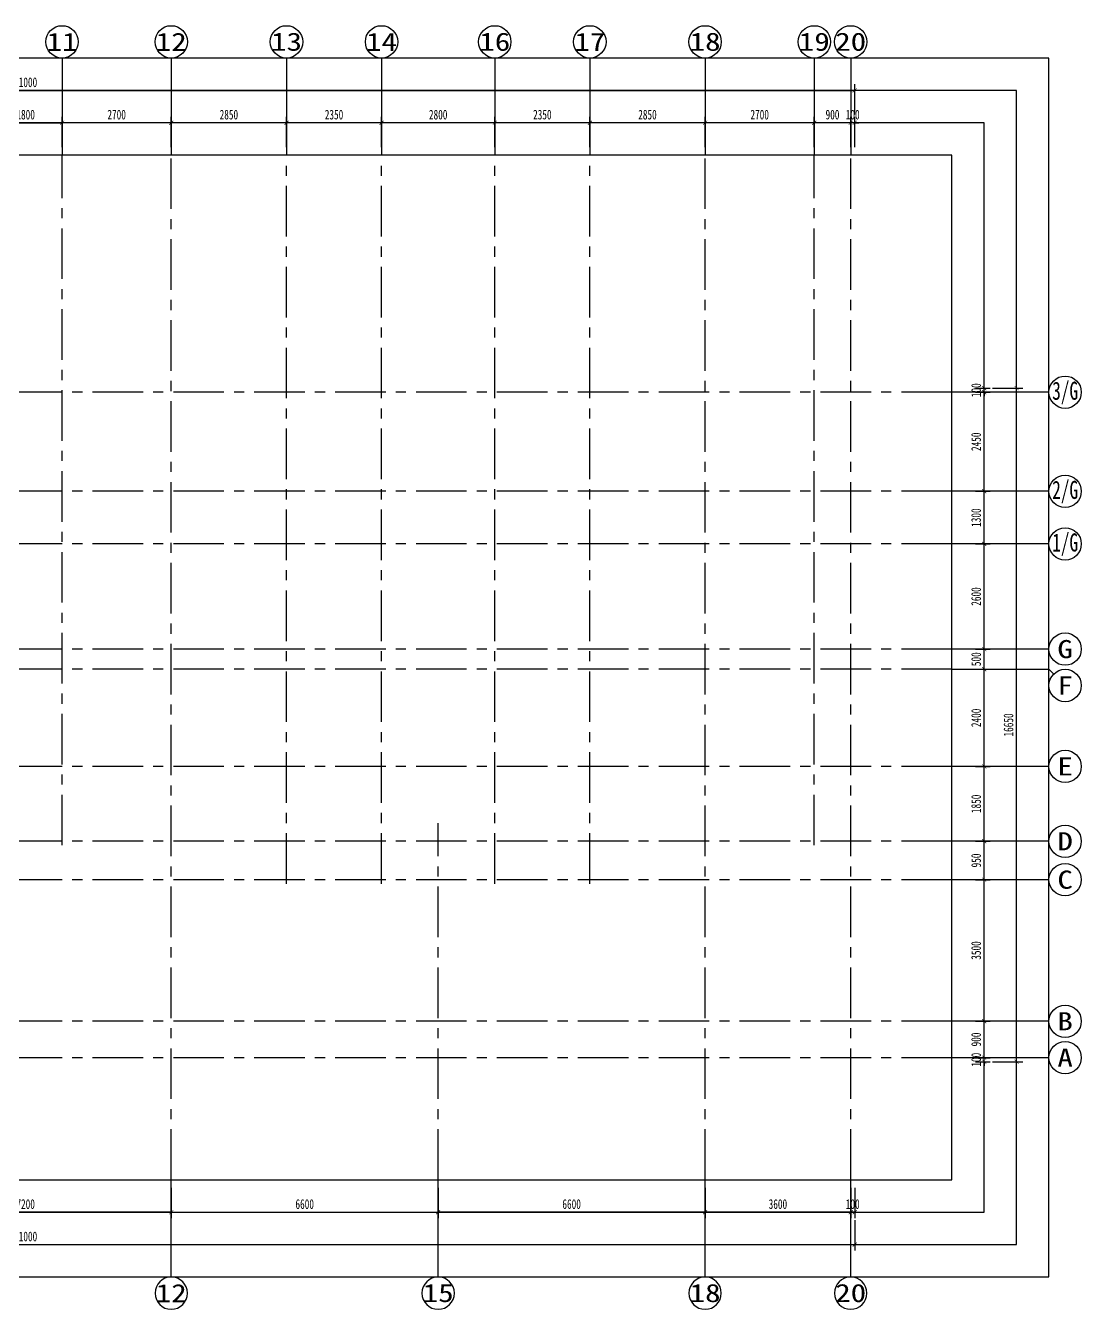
# Model space of a CAD drawing. Extents: x -678900 to 2378000, y 0 to 1700000.
# Drawn here: x 402645 to 428747, y 679505 to 711236 of the extents above; entities that cross this region are included whole.
import ezdxf
from ezdxf.enums import TextEntityAlignment as Align

# ---------------------------------------------------------------- set-up
doc = ezdxf.new("R2010")
doc.units = 0
doc.header["$LTSCALE"] = 1000
doc.header["$MEASUREMENT"] = 0
doc.header["$PDMODE"] = 1
doc.linetypes.add('CENTER', pattern=[2, 1.25, -0.25, 0.25, -0.25])
doc.layers.get('0').update_dxf_attribs({"linetype": 'CONTINUOUS'})
doc.layers.get('DEFPOINTS').update_dxf_attribs({"color": 8, "linetype": 'CONTINUOUS'})
for name, color, linetype in [('AD-AXIS-AXIS', 1, 'CENTER'), ('AD-AXIS-CRCL', 3, 'CONTINUOUS'), ('AD-AXIS-DIMS', 3, 'CONTINUOUS'), ('AD-AXIS-NUMB', 255, 'CONTINUOUS'), ('AD-DIMS-MAIN', 60, 'CONTINUOUS'), ('C-XREF-INT', 7, 'CONTINUOUS')]:
    doc.layers.add(name, color=color, linetype=linetype)
doc.styles.add('TH-STYLE1', font='', dxfattribs={"width": 0.7})
doc.styles.add('仿宋字体100', font='', dxfattribs={"width": 0.7, "height": 240})
doc.styles.get('TH-STYLE1').set_extended_font_data('SimSun')
doc.styles.get('仿宋字体100').set_extended_font_data('SimSun')
doc.dimstyles.new('TH-DIM100-CAD-REVIT', dxfattribs={"dimscale": 100, "dimtxt": 240, "dimasz": 1, "dimexe": 1.5, "dimexo": 1, "dimgap": 0.8, "dimtad": 1, "dimdec": 0, "dimdsep": 46, "dimtxsty": '仿宋字体100', "dimblk1": 'ARCHTICK', "dimblk2": 'ARCHTICK', "dimsah": 1, "dimcen": -1, "dimclrd": 256, "dimclre": 256, "dimclrt": 256, "dimazin": 0, "dimtfac": 1, "dimtdec": 0, "dimtix": 1, "dimtmove": 2, "dimatfit": 0, "dimldrblk": 'ARCHTICK', "dimfxl": 0, "dimtolj": 1, "dimtzin": 0, "dimlwd": -1, "dimlwe": -1, "dimarcsym": 0})

# ---------------------------------------------------------------- blocks, each defined once
blk = doc.blocks.new('_ArchTick')
at = {"color": 0, "linetype": 'ByBlock', "const_width": 0.15}
blk.add_lwpolyline([(-0.5, -0.5), (0.5, 0.5)], dxfattribs=at)
blk = doc.blocks.new('*D111')
at = {"layer": 'AD-AXIS-DIMS'}
for p, q in [((16700, -2620, 0), (16700, -3370, 0)), ((23900, -2620, 0), (23900, -3370, 0)), ((23900, -3220, 0), (16700, -3220, 0))]:
    blk.add_line(p, q, dxfattribs=at)
at = {"layer": 'DEFPOINTS', "color": 0}
for p in [(16700, -1746, 0), (23900, -1746, 0), (16700, -3220, 0)]:
    blk.add_point(p, dxfattribs=at)
at = {"layer": 'AD-AXIS-DIMS', "xscale": 100, "yscale": 100, "zscale": 100, "rotation": 180}
blk.add_blockref('_ArchTick', (16700, -3220, 0), dxfattribs=at)
at = {"layer": 'AD-AXIS-DIMS', "xscale": 100, "yscale": 100, "zscale": 100}
blk.add_blockref('_ArchTick', (23900, -3220, 0), dxfattribs=at)
at = {"layer": 'AD-AXIS-DIMS', "insert": (20300, -3020, 0), "char_height": 240, "attachment_point": 5, "style": '仿宋字体100'}
blk.add_mtext('\\A1;7200', dxfattribs=at)
blk = doc.blocks.new('*D113')
at = {"layer": 'AD-AXIS-DIMS'}
for p, q in [((37100, -2620, 0), (37100, -3370, 0)), ((40700, -2620, 0), (40700, -3370, 0)), ((40700, -3220, 0), (37100, -3220, 0))]:
    blk.add_line(p, q, dxfattribs=at)
at = {"layer": 'DEFPOINTS', "color": 0}
for p in [(37100, -1746, 0), (40700, -1746, 0), (37100, -3220, 0)]:
    blk.add_point(p, dxfattribs=at)
at = {"layer": 'AD-AXIS-DIMS', "xscale": 100, "yscale": 100, "zscale": 100, "rotation": 180}
blk.add_blockref('_ArchTick', (37100, -3220, 0), dxfattribs=at)
at = {"layer": 'AD-AXIS-DIMS', "xscale": 100, "yscale": 100, "zscale": 100}
blk.add_blockref('_ArchTick', (40700, -3220, 0), dxfattribs=at)
at = {"layer": 'AD-AXIS-DIMS', "insert": (38900, -3020, 0), "char_height": 240, "attachment_point": 5, "style": '仿宋字体100'}
blk.add_mtext('\\A1;3600', dxfattribs=at)
blk = doc.blocks.new('*D114')
at = {"layer": 'AD-AXIS-DIMS'}
for p, q in [((30500, -2620, 0), (30500, -3370, 0)), ((37100, -2620, 0), (37100, -3370, 0)), ((37100, -3220, 0), (30500, -3220, 0))]:
    blk.add_line(p, q, dxfattribs=at)
at = {"layer": 'DEFPOINTS', "color": 0}
for p in [(30500, -1746, 0), (37100, -1746, 0), (30500, -3220, 0)]:
    blk.add_point(p, dxfattribs=at)
at = {"layer": 'AD-AXIS-DIMS', "xscale": 100, "yscale": 100, "zscale": 100, "rotation": 180}
blk.add_blockref('_ArchTick', (30500, -3220, 0), dxfattribs=at)
at = {"layer": 'AD-AXIS-DIMS', "xscale": 100, "yscale": 100, "zscale": 100}
blk.add_blockref('_ArchTick', (37100, -3220, 0), dxfattribs=at)
at = {"layer": 'AD-AXIS-DIMS', "insert": (33800, -3020, 0), "char_height": 240, "attachment_point": 5, "style": '仿宋字体100'}
blk.add_mtext('\\A1;6600', dxfattribs=at)
blk = doc.blocks.new('*D115')
at = {"layer": 'AD-AXIS-DIMS'}
for p, q in [((23900, -2620, 0), (23900, -3370, 0)), ((30500, -2620, 0), (30500, -3370, 0)), ((23900, -3220, 0), (30500, -3220, 0))]:
    blk.add_line(p, q, dxfattribs=at)
at = {"layer": 'DEFPOINTS', "color": 0}
for p in [(23900, -1746, 0), (30500, -1746, 0), (30500, -3220, 0)]:
    blk.add_point(p, dxfattribs=at)
at = {"layer": 'AD-AXIS-DIMS', "xscale": 100, "yscale": 100, "zscale": 100, "rotation": 180}
blk.add_blockref('_ArchTick', (23900, -3220, 0), dxfattribs=at)
at = {"layer": 'AD-AXIS-DIMS', "xscale": 100, "yscale": 100, "zscale": 100}
blk.add_blockref('_ArchTick', (30500, -3220, 0), dxfattribs=at)
at = {"layer": 'AD-AXIS-DIMS', "insert": (27200, -3020, 0), "char_height": 240, "attachment_point": 5, "style": '仿宋字体100'}
blk.add_mtext('\\A1;6600', dxfattribs=at)
blk = doc.blocks.new('*D124')
at = {"layer": 'AD-AXIS-DIMS'}
for p, q in [((19400, 23111, 0), (19400, 23861, 0)), ((21200, 23111, 0), (21200, 23861, 0)), ((19400, 23711, 0), (21200, 23711, 0))]:
    blk.add_line(p, q, dxfattribs=at)
at = {"layer": 'DEFPOINTS', "color": 0}
for p in [(21200, 23711, 0), (19400, 22924, 0), (21200, 22924, 0)]:
    blk.add_point(p, dxfattribs=at)
at = {"layer": 'AD-AXIS-DIMS', "xscale": 100, "yscale": 100, "zscale": 100, "rotation": 180}
blk.add_blockref('_ArchTick', (19400, 23711, 0), dxfattribs=at)
at = {"layer": 'AD-AXIS-DIMS', "xscale": 100, "yscale": 100, "zscale": 100}
blk.add_blockref('_ArchTick', (21200, 23711, 0), dxfattribs=at)
at = {"layer": 'AD-AXIS-DIMS', "insert": (20300, 23911, 0), "char_height": 240, "attachment_point": 5, "style": '仿宋字体100'}
blk.add_mtext('\\A1;1800', dxfattribs=at)
blk = doc.blocks.new('*D125')
at = {"layer": 'AD-AXIS-DIMS'}
for p, q in [((39800, 23111, 0), (39800, 23861, 0)), ((40700, 23111, 0), (40700, 23861, 0)), ((40700, 23711, 0), (39800, 23711, 0))]:
    blk.add_line(p, q, dxfattribs=at)
at = {"layer": 'DEFPOINTS', "color": 0}
for p in [(39800, 23711, 0), (39800, 22924, 0), (40700, 22924, 0)]:
    blk.add_point(p, dxfattribs=at)
at = {"layer": 'AD-AXIS-DIMS', "xscale": 100, "yscale": 100, "zscale": 100, "rotation": 180}
blk.add_blockref('_ArchTick', (39800, 23711, 0), dxfattribs=at)
at = {"layer": 'AD-AXIS-DIMS', "xscale": 100, "yscale": 100, "zscale": 100}
blk.add_blockref('_ArchTick', (40700, 23711, 0), dxfattribs=at)
at = {"layer": 'AD-AXIS-DIMS', "insert": (40250, 23911, 0), "char_height": 240, "attachment_point": 5, "style": '仿宋字体100'}
blk.add_mtext('\\A1;900', dxfattribs=at)
blk = doc.blocks.new('*D126')
at = {"layer": 'AD-AXIS-DIMS'}
for p, q in [((37100, 23111, 0), (37100, 23861, 0)), ((39800, 23111, 0), (39800, 23861, 0)), ((39800, 23711, 0), (37100, 23711, 0))]:
    blk.add_line(p, q, dxfattribs=at)
at = {"layer": 'DEFPOINTS', "color": 0}
for p in [(37100, 23711, 0), (37100, 22924, 0), (39800, 22924, 0)]:
    blk.add_point(p, dxfattribs=at)
at = {"layer": 'AD-AXIS-DIMS', "xscale": 100, "yscale": 100, "zscale": 100, "rotation": 180}
blk.add_blockref('_ArchTick', (37100, 23711, 0), dxfattribs=at)
at = {"layer": 'AD-AXIS-DIMS', "xscale": 100, "yscale": 100, "zscale": 100}
blk.add_blockref('_ArchTick', (39800, 23711, 0), dxfattribs=at)
at = {"layer": 'AD-AXIS-DIMS', "insert": (38450, 23911, 0), "char_height": 240, "attachment_point": 5, "style": '仿宋字体100'}
blk.add_mtext('\\A1;2700', dxfattribs=at)
blk = doc.blocks.new('*D127')
at = {"layer": 'AD-AXIS-DIMS'}
for p, q in [((34250, 23111, 0), (34250, 23861, 0)), ((37100, 23111, 0), (37100, 23861, 0)), ((37100, 23711, 0), (34250, 23711, 0))]:
    blk.add_line(p, q, dxfattribs=at)
at = {"layer": 'DEFPOINTS', "color": 0}
for p in [(34250, 23711, 0), (34250, 22924, 0), (37100, 22924, 0)]:
    blk.add_point(p, dxfattribs=at)
at = {"layer": 'AD-AXIS-DIMS', "xscale": 100, "yscale": 100, "zscale": 100, "rotation": 180}
blk.add_blockref('_ArchTick', (34250, 23711, 0), dxfattribs=at)
at = {"layer": 'AD-AXIS-DIMS', "xscale": 100, "yscale": 100, "zscale": 100}
blk.add_blockref('_ArchTick', (37100, 23711, 0), dxfattribs=at)
at = {"layer": 'AD-AXIS-DIMS', "insert": (35675, 23911, 0), "char_height": 240, "attachment_point": 5, "style": '仿宋字体100'}
blk.add_mtext('\\A1;2850', dxfattribs=at)
blk = doc.blocks.new('*D128')
at = {"layer": 'AD-AXIS-DIMS'}
for p, q in [((31900, 23111, 0), (31900, 23861, 0)), ((34250, 23111, 0), (34250, 23861, 0)), ((34250, 23711, 0), (31900, 23711, 0))]:
    blk.add_line(p, q, dxfattribs=at)
at = {"layer": 'DEFPOINTS', "color": 0}
for p in [(31900, 23711, 0), (31900, 22924, 0), (34250, 22924, 0)]:
    blk.add_point(p, dxfattribs=at)
at = {"layer": 'AD-AXIS-DIMS', "xscale": 100, "yscale": 100, "zscale": 100, "rotation": 180}
blk.add_blockref('_ArchTick', (31900, 23711, 0), dxfattribs=at)
at = {"layer": 'AD-AXIS-DIMS', "xscale": 100, "yscale": 100, "zscale": 100}
blk.add_blockref('_ArchTick', (34250, 23711, 0), dxfattribs=at)
at = {"layer": 'AD-AXIS-DIMS', "insert": (33075, 23911, 0), "char_height": 240, "attachment_point": 5, "style": '仿宋字体100'}
blk.add_mtext('\\A1;2350', dxfattribs=at)
blk = doc.blocks.new('*D129')
at = {"layer": 'AD-AXIS-DIMS'}
for p, q in [((29100, 23111, 0), (29100, 23861, 0)), ((31900, 23111, 0), (31900, 23861, 0)), ((31900, 23711, 0), (29100, 23711, 0))]:
    blk.add_line(p, q, dxfattribs=at)
at = {"layer": 'DEFPOINTS', "color": 0}
for p in [(29100, 23711, 0), (29100, 22924, 0), (31900, 22924, 0)]:
    blk.add_point(p, dxfattribs=at)
at = {"layer": 'AD-AXIS-DIMS', "xscale": 100, "yscale": 100, "zscale": 100, "rotation": 180}
blk.add_blockref('_ArchTick', (29100, 23711, 0), dxfattribs=at)
at = {"layer": 'AD-AXIS-DIMS', "xscale": 100, "yscale": 100, "zscale": 100}
blk.add_blockref('_ArchTick', (31900, 23711, 0), dxfattribs=at)
at = {"layer": 'AD-AXIS-DIMS', "insert": (30500, 23911, 0), "char_height": 240, "attachment_point": 5, "style": '仿宋字体100'}
blk.add_mtext('\\A1;2800', dxfattribs=at)
blk = doc.blocks.new('*D130')
at = {"layer": 'AD-AXIS-DIMS'}
for p, q in [((26750, 23111, 0), (26750, 23861, 0)), ((29100, 23111, 0), (29100, 23861, 0)), ((29100, 23711, 0), (26750, 23711, 0))]:
    blk.add_line(p, q, dxfattribs=at)
at = {"layer": 'DEFPOINTS', "color": 0}
for p in [(26750, 23711, 0), (26750, 22924, 0), (29100, 22924, 0)]:
    blk.add_point(p, dxfattribs=at)
at = {"layer": 'AD-AXIS-DIMS', "xscale": 100, "yscale": 100, "zscale": 100, "rotation": 180}
blk.add_blockref('_ArchTick', (26750, 23711, 0), dxfattribs=at)
at = {"layer": 'AD-AXIS-DIMS', "xscale": 100, "yscale": 100, "zscale": 100}
blk.add_blockref('_ArchTick', (29100, 23711, 0), dxfattribs=at)
at = {"layer": 'AD-AXIS-DIMS', "insert": (27925, 23911, 0), "char_height": 240, "attachment_point": 5, "style": '仿宋字体100'}
blk.add_mtext('\\A1;2350', dxfattribs=at)
blk = doc.blocks.new('*D131')
at = {"layer": 'AD-AXIS-DIMS'}
for p, q in [((23900, 23111, 0), (23900, 23861, 0)), ((26750, 23111, 0), (26750, 23861, 0)), ((26750, 23711, 0), (23900, 23711, 0))]:
    blk.add_line(p, q, dxfattribs=at)
at = {"layer": 'DEFPOINTS', "color": 0}
for p in [(23900, 23711, 0), (23900, 22924, 0), (26750, 22924, 0)]:
    blk.add_point(p, dxfattribs=at)
at = {"layer": 'AD-AXIS-DIMS', "xscale": 100, "yscale": 100, "zscale": 100, "rotation": 180}
blk.add_blockref('_ArchTick', (23900, 23711, 0), dxfattribs=at)
at = {"layer": 'AD-AXIS-DIMS', "xscale": 100, "yscale": 100, "zscale": 100}
blk.add_blockref('_ArchTick', (26750, 23711, 0), dxfattribs=at)
at = {"layer": 'AD-AXIS-DIMS', "insert": (25325, 23911, 0), "char_height": 240, "attachment_point": 5, "style": '仿宋字体100'}
blk.add_mtext('\\A1;2850', dxfattribs=at)
blk = doc.blocks.new('*D132')
at = {"layer": 'AD-AXIS-DIMS'}
for p, q in [((21200, 23111, 0), (21200, 23861, 0)), ((23900, 23111, 0), (23900, 23861, 0)), ((23900, 23711, 0), (21200, 23711, 0))]:
    blk.add_line(p, q, dxfattribs=at)
at = {"layer": 'DEFPOINTS', "color": 0}
for p in [(21200, 23711, 0), (21200, 22924, 0), (23900, 22924, 0)]:
    blk.add_point(p, dxfattribs=at)
at = {"layer": 'AD-AXIS-DIMS', "xscale": 100, "yscale": 100, "zscale": 100, "rotation": 180}
blk.add_blockref('_ArchTick', (21200, 23711, 0), dxfattribs=at)
at = {"layer": 'AD-AXIS-DIMS', "xscale": 100, "yscale": 100, "zscale": 100}
blk.add_blockref('_ArchTick', (23900, 23711, 0), dxfattribs=at)
at = {"layer": 'AD-AXIS-DIMS', "insert": (22550, 23911, 0), "char_height": 240, "attachment_point": 5, "style": '仿宋字体100'}
blk.add_mtext('\\A1;2700', dxfattribs=at)
blk = doc.blocks.new('*D133')
at = {"layer": 'AD-DIMS-MAIN'}
for p, q in [((-200, -3420, 0), (-200, -4170, 0)), ((40800, -3420, 0), (40800, -4170, 0)), ((-200, -4020, 0), (40800, -4020, 0))]:
    blk.add_line(p, q, dxfattribs=at)
at = {"layer": 'DEFPOINTS', "color": 0}
for p in [(-200, -3142, 0), (40800, -3142, 0), (40800, -4020, 0)]:
    blk.add_point(p, dxfattribs=at)
at = {"layer": 'AD-DIMS-MAIN', "xscale": 100, "yscale": 100, "zscale": 100, "rotation": 180}
blk.add_blockref('_ArchTick', (-200, -4020, 0), dxfattribs=at)
at = {"layer": 'AD-DIMS-MAIN', "xscale": 100, "yscale": 100, "zscale": 100}
blk.add_blockref('_ArchTick', (40800, -4020, 0), dxfattribs=at)
at = {"layer": 'AD-DIMS-MAIN', "insert": (20300, -3820, 0), "char_height": 240, "attachment_point": 5, "style": '仿宋字体100'}
blk.add_mtext('\\A1;41000', dxfattribs=at)
blk = doc.blocks.new('*D134')
at = {"layer": 'AD-DIMS-MAIN'}
for p, q in [((-200, 23911, 0), (-200, 24661, 0)), ((-200, 24511, 0), (40800, 24511, 0)), ((40800, 23911, 0), (40800, 24661, 0))]:
    blk.add_line(p, q, dxfattribs=at)
at = {"layer": 'DEFPOINTS', "color": 0}
for p in [(40800, 24511, 0), (-200, 23633, 0), (40800, 23633, 0)]:
    blk.add_point(p, dxfattribs=at)
at = {"layer": 'AD-DIMS-MAIN', "xscale": 100, "yscale": 100, "zscale": 100, "rotation": 180}
blk.add_blockref('_ArchTick', (-200, 24511, 0), dxfattribs=at)
at = {"layer": 'AD-DIMS-MAIN', "xscale": 100, "yscale": 100, "zscale": 100}
blk.add_blockref('_ArchTick', (40800, 24511, 0), dxfattribs=at)
at = {"layer": 'AD-DIMS-MAIN', "insert": (20300, 24711, 0), "char_height": 240, "attachment_point": 5, "style": '仿宋字体100'}
blk.add_mtext('\\A1;41000', dxfattribs=at)
blk = doc.blocks.new('*D136')
at = {"layer": 'AD-AXIS-DIMS'}
for p, q in [((43783, 1500, 0), (44152, 1500, 0)), ((44002, 600, 0), (44002, 1500, 0)), ((43783, 600, 0), (44152, 600, 0))]:
    blk.add_line(p, q, dxfattribs=at)
at = {"layer": 'DEFPOINTS', "color": 0}
for p in [(43683, 1500, 0), (44002, 1500, 0), (43683, 600, 0)]:
    blk.add_point(p, dxfattribs=at)
at = {"layer": 'AD-AXIS-DIMS', "xscale": 100, "yscale": 100, "zscale": 100}
for p, rotation in [((44002, 1500, 0), 90), ((44002, 600, 0), 270)]:
    blk.add_blockref('_ArchTick', p, dxfattribs=dict(at, rotation=rotation))
at = {"layer": 'AD-AXIS-DIMS', "insert": (43802, 1050, 0), "char_height": 240, "attachment_point": 5, "rotation": 90, "style": '仿宋字体100'}
blk.add_mtext('\\A1;900', dxfattribs=at)
blk = doc.blocks.new('*D137')
at = {"layer": 'AD-AXIS-DIMS'}
for p, q in [((43783, 5000, 0), (44152, 5000, 0)), ((44002, 1500, 0), (44002, 5000, 0)), ((43783, 1500, 0), (44152, 1500, 0))]:
    blk.add_line(p, q, dxfattribs=at)
at = {"layer": 'DEFPOINTS', "color": 0}
for p in [(43683, 5000, 0), (44002, 5000, 0), (43683, 1500, 0)]:
    blk.add_point(p, dxfattribs=at)
at = {"layer": 'AD-AXIS-DIMS', "xscale": 100, "yscale": 100, "zscale": 100}
for p, rotation in [((44002, 5000, 0), 90), ((44002, 1500, 0), 270)]:
    blk.add_blockref('_ArchTick', p, dxfattribs=dict(at, rotation=rotation))
at = {"layer": 'AD-AXIS-DIMS', "insert": (43802, 3250, 0), "char_height": 240, "attachment_point": 5, "rotation": 90, "style": '仿宋字体100'}
blk.add_mtext('\\A1;3500', dxfattribs=at)
blk = doc.blocks.new('*D138')
at = {"layer": 'AD-AXIS-DIMS'}
for p, q in [((43783, 5950, 0), (44152, 5950, 0)), ((44002, 5000, 0), (44002, 5950, 0)), ((43783, 5000, 0), (44152, 5000, 0))]:
    blk.add_line(p, q, dxfattribs=at)
at = {"layer": 'DEFPOINTS', "color": 0}
for p in [(43683, 5950, 0), (44002, 5950, 0), (43683, 5000, 0)]:
    blk.add_point(p, dxfattribs=at)
at = {"layer": 'AD-AXIS-DIMS', "xscale": 100, "yscale": 100, "zscale": 100}
for p, rotation in [((44002, 5950, 0), 90), ((44002, 5000, 0), 270)]:
    blk.add_blockref('_ArchTick', p, dxfattribs=dict(at, rotation=rotation))
at = {"layer": 'AD-AXIS-DIMS', "insert": (43802, 5475, 0), "char_height": 240, "attachment_point": 5, "rotation": 90, "style": '仿宋字体100'}
blk.add_mtext('\\A1;950', dxfattribs=at)
blk = doc.blocks.new('*D139')
at = {"layer": 'AD-AXIS-DIMS'}
for p, q in [((43783, 7800, 0), (44152, 7800, 0)), ((44002, 5950, 0), (44002, 7800, 0)), ((43783, 5950, 0), (44152, 5950, 0))]:
    blk.add_line(p, q, dxfattribs=at)
at = {"layer": 'DEFPOINTS', "color": 0}
for p in [(43683, 7800, 0), (44002, 7800, 0), (43683, 5950, 0)]:
    blk.add_point(p, dxfattribs=at)
at = {"layer": 'AD-AXIS-DIMS', "xscale": 100, "yscale": 100, "zscale": 100}
for p, rotation in [((44002, 7800, 0), 90), ((44002, 5950, 0), 270)]:
    blk.add_blockref('_ArchTick', p, dxfattribs=dict(at, rotation=rotation))
at = {"layer": 'AD-AXIS-DIMS', "insert": (43802, 6875, 0), "char_height": 240, "attachment_point": 5, "rotation": 90, "style": '仿宋字体100'}
blk.add_mtext('\\A1;1850', dxfattribs=at)
blk = doc.blocks.new('*D140')
at = {"layer": 'AD-AXIS-DIMS'}
for p, q in [((43783, 10200, 0), (44152, 10200, 0)), ((44002, 7800, 0), (44002, 10200, 0)), ((43783, 7800, 0), (44152, 7800, 0))]:
    blk.add_line(p, q, dxfattribs=at)
at = {"layer": 'DEFPOINTS', "color": 0}
for p in [(43683, 10200), (44002, 10200, 0), (43683, 7800, 0)]:
    blk.add_point(p, dxfattribs=at)
at = {"layer": 'AD-AXIS-DIMS', "xscale": 100, "yscale": 100, "zscale": 100}
for p, rotation in [((44002, 10200, 0), 90), ((44002, 7800, 0), 270)]:
    blk.add_blockref('_ArchTick', p, dxfattribs=dict(at, rotation=rotation))
at = {"layer": 'AD-AXIS-DIMS', "insert": (43802, 9000, 0), "char_height": 240, "attachment_point": 5, "rotation": 90, "style": '仿宋字体100'}
blk.add_mtext('\\A1;2400', dxfattribs=at)
blk = doc.blocks.new('*D141')
at = {"layer": 'AD-AXIS-DIMS'}
for p, q in [((43783, 10700, 0), (44152, 10700, 0)), ((44002, 10200, 0), (44002, 10700, 0)), ((43783, 10200, 0), (44152, 10200, 0))]:
    blk.add_line(p, q, dxfattribs=at)
at = {"layer": 'DEFPOINTS', "color": 0}
for p in [(43683, 10700, 0), (44002, 10700, 0), (43683, 10200)]:
    blk.add_point(p, dxfattribs=at)
at = {"layer": 'AD-AXIS-DIMS', "xscale": 100, "yscale": 100, "zscale": 100}
for p, rotation in [((44002, 10700, 0), 90), ((44002, 10200, 0), 270)]:
    blk.add_blockref('_ArchTick', p, dxfattribs=dict(at, rotation=rotation))
at = {"layer": 'AD-AXIS-DIMS', "insert": (43802, 10450, 0), "char_height": 240, "attachment_point": 5, "rotation": 90, "style": '仿宋字体100'}
blk.add_mtext('\\A1;500', dxfattribs=at)
blk = doc.blocks.new('*D142')
at = {"layer": 'AD-DIMS-MAIN'}
for p, q in [((44202, 17150, 0), (44952, 17150, 0)), ((44802, 500, 0), (44802, 17150, 0)), ((44202, 500, 0), (44952, 500, 0))]:
    blk.add_line(p, q, dxfattribs=at)
at = {"layer": 'DEFPOINTS', "color": 0}
for p in [(40116, 17150), (44802, 17150, 0), (40116, 500, 0)]:
    blk.add_point(p, dxfattribs=at)
at = {"layer": 'AD-DIMS-MAIN', "xscale": 100, "yscale": 100, "zscale": 100}
for p, rotation in [((44802, 17150, 0), 90), ((44802, 500, 0), 270)]:
    blk.add_blockref('_ArchTick', p, dxfattribs=dict(at, rotation=rotation))
at = {"layer": 'AD-DIMS-MAIN', "insert": (44602, 8825, 0), "char_height": 240, "attachment_point": 5, "rotation": 90, "style": '仿宋字体100'}
blk.add_mtext('\\A1;16650', dxfattribs=at)
blk = doc.blocks.new('_A-axiso')
blk.add_circle((0, 0), 0.5)
at = {"layer": 'AD-AXIS-NUMB', "style": 'TH-STYLE1', "width": 0.7}
blk.add_attdef('A', text='', height=0.56, dxfattribs=at).set_placement((-0.25, -0.28), (0.25, -0.28), align=Align.FIT)
blk = doc.blocks.new('*D145')
at = {"layer": 'AD-AXIS-DIMS'}
for p, q in [((43783, 13300, 0), (44152, 13300, 0)), ((44002, 10700, 0), (44002, 13300, 0)), ((43783, 10700, 0), (44152, 10700, 0))]:
    blk.add_line(p, q, dxfattribs=at)
at = {"layer": 'DEFPOINTS', "color": 0}
for p in [(43683, 13300), (44002, 13300, 0), (43683, 10700)]:
    blk.add_point(p, dxfattribs=at)
at = {"layer": 'AD-AXIS-DIMS', "xscale": 100, "yscale": 100, "zscale": 100}
for p, rotation in [((44002, 13300, 0), 90), ((44002, 10700, 0), 270)]:
    blk.add_blockref('_ArchTick', p, dxfattribs=dict(at, rotation=rotation))
at = {"layer": 'AD-AXIS-DIMS', "insert": (43802, 12000, 0), "char_height": 240, "attachment_point": 5, "rotation": 90, "style": '仿宋字体100'}
blk.add_mtext('\\A1;2600', dxfattribs=at)
blk = doc.blocks.new('*D146')
at = {"layer": 'AD-AXIS-DIMS'}
for p, q in [((43783, 17050, 0), (44152, 17050, 0)), ((44002, 14600, 0), (44002, 17050, 0)), ((43783, 14600, 0), (44152, 14600, 0))]:
    blk.add_line(p, q, dxfattribs=at)
at = {"layer": 'DEFPOINTS', "color": 0}
for p in [(43683, 17050, 0), (44002, 17050, 0), (43683, 14600, 0)]:
    blk.add_point(p, dxfattribs=at)
at = {"layer": 'AD-AXIS-DIMS', "xscale": 100, "yscale": 100, "zscale": 100}
for p, rotation in [((44002, 17050, 0), 90), ((44002, 14600, 0), 270)]:
    blk.add_blockref('_ArchTick', p, dxfattribs=dict(at, rotation=rotation))
at = {"layer": 'AD-AXIS-DIMS', "insert": (43802, 15825, 0), "char_height": 240, "attachment_point": 5, "rotation": 90, "style": '仿宋字体100'}
blk.add_mtext('\\A1;2450', dxfattribs=at)
blk = doc.blocks.new('*D148')
at = {"layer": 'AD-AXIS-DIMS'}
for p, q in [((43783, 14600, 0), (44152, 14600, 0)), ((44002, 13300, 0), (44002, 14600, 0)), ((43783, 13300, 0), (44152, 13300, 0))]:
    blk.add_line(p, q, dxfattribs=at)
at = {"layer": 'DEFPOINTS', "color": 0}
for p in [(43683, 14600, 0), (44002, 14600, 0), (43683, 13300)]:
    blk.add_point(p, dxfattribs=at)
at = {"layer": 'AD-AXIS-DIMS', "xscale": 100, "yscale": 100, "zscale": 100}
for p, rotation in [((44002, 14600, 0), 90), ((44002, 13300, 0), 270)]:
    blk.add_blockref('_ArchTick', p, dxfattribs=dict(at, rotation=rotation))
at = {"layer": 'AD-AXIS-DIMS', "insert": (43802, 13950, 0), "char_height": 240, "attachment_point": 5, "rotation": 90, "style": '仿宋字体100'}
blk.add_mtext('\\A1;1300', dxfattribs=at)
blk = doc.blocks.new('*D151')
at = {"layer": 'AD-AXIS-DIMS'}
for p, q in [((44002, 600, 0), (44002, 700, 0)), ((43783, 600, 0), (44152, 600, 0)), ((43783, 500, 0), (44152, 500, 0)), ((44002, 500, 0), (44002, 600, 0)), ((44002, 500, 0), (44002, 400, 0))]:
    blk.add_line(p, q, dxfattribs=at)
at = {"layer": 'DEFPOINTS', "color": 0}
for p in [(43683, 600, 0), (43683, 500, 0), (44002, 600, 0)]:
    blk.add_point(p, dxfattribs=at)
at = {"layer": 'AD-AXIS-DIMS', "xscale": 100, "yscale": 100, "zscale": 100}
for p, rotation in [((44002, 600, 0), 270), ((44002, 500, 0), 90)]:
    blk.add_blockref('_ArchTick', p, dxfattribs=dict(at, rotation=rotation))
at = {"layer": 'AD-AXIS-DIMS', "insert": (43802, 550, 0), "char_height": 240, "attachment_point": 5, "rotation": 90, "style": '仿宋字体100'}
blk.add_mtext('\\A1;100', dxfattribs=at)
blk = doc.blocks.new('*D152')
at = {"layer": 'AD-AXIS-DIMS'}
for p, q in [((43783, 17150, 0), (44152, 17150, 0)), ((44002, 17150, 0), (44002, 17250, 0)), ((44002, 17050, 0), (44002, 17150, 0)), ((43783, 17050, 0), (44152, 17050, 0)), ((44002, 17050, 0), (44002, 16950, 0))]:
    blk.add_line(p, q, dxfattribs=at)
at = {"layer": 'DEFPOINTS', "color": 0}
for p in [(43683, 17150, 0), (44002, 17150, 0), (43683, 17050, 0)]:
    blk.add_point(p, dxfattribs=at)
at = {"layer": 'AD-AXIS-DIMS', "xscale": 100, "yscale": 100, "zscale": 100}
for p, rotation in [((44002, 17150, 0), 270), ((44002, 17050, 0), 90)]:
    blk.add_blockref('_ArchTick', p, dxfattribs=dict(at, rotation=rotation))
at = {"layer": 'AD-AXIS-DIMS', "insert": (43802, 17100, 0), "char_height": 240, "attachment_point": 5, "rotation": 90, "style": '仿宋字体100'}
blk.add_mtext('\\A1;100', dxfattribs=at)
blk = doc.blocks.new('*D154')
at = {"layer": 'AD-AXIS-DIMS'}
for p, q in [((40700, -2620, 0), (40700, -3370, 0)), ((40800, -2620, 0), (40800, -3370, 0)), ((40700, -3220, 0), (40600, -3220, 0)), ((40800, -3220, 0), (40700, -3220, 0)), ((40800, -3220, 0), (40900, -3220, 0))]:
    blk.add_line(p, q, dxfattribs=at)
at = {"layer": 'DEFPOINTS', "color": 0}
for p in [(40700, -1746, 0), (40800, -1746, 0), (40700, -3220, 0)]:
    blk.add_point(p, dxfattribs=at)
at = {"layer": 'AD-AXIS-DIMS', "xscale": 100, "yscale": 100, "zscale": 100}
blk.add_blockref('_ArchTick', (40700, -3220, 0), dxfattribs=at)
at = {"layer": 'AD-AXIS-DIMS', "xscale": 100, "yscale": 100, "zscale": 100, "rotation": 180}
blk.add_blockref('_ArchTick', (40800, -3220, 0), dxfattribs=at)
at = {"layer": 'AD-AXIS-DIMS', "insert": (40750, -3020, 0), "char_height": 240, "attachment_point": 5, "style": '仿宋字体100'}
blk.add_mtext('\\A1;100', dxfattribs=at)
blk = doc.blocks.new('*D156')
at = {"layer": 'AD-AXIS-DIMS'}
for p, q in [((40700, 23111, 0), (40700, 23861, 0)), ((40800, 23111, 0), (40800, 23861, 0)), ((40700, 23711, 0), (40600, 23711, 0)), ((40800, 23711, 0), (40700, 23711, 0)), ((40800, 23711, 0), (40900, 23711, 0))]:
    blk.add_line(p, q, dxfattribs=at)
at = {"layer": 'DEFPOINTS', "color": 0}
for p in [(40700, 23711, 0), (40700, 22237, 0), (40800, 22237, 0)]:
    blk.add_point(p, dxfattribs=at)
at = {"layer": 'AD-AXIS-DIMS', "xscale": 100, "yscale": 100, "zscale": 100}
blk.add_blockref('_ArchTick', (40700, 23711, 0), dxfattribs=at)
at = {"layer": 'AD-AXIS-DIMS', "xscale": 100, "yscale": 100, "zscale": 100, "rotation": 180}
blk.add_blockref('_ArchTick', (40800, 23711, 0), dxfattribs=at)
at = {"layer": 'AD-AXIS-DIMS', "insert": (40750, 23911, 0), "char_height": 240, "attachment_point": 5, "style": '仿宋字体100'}
blk.add_mtext('\\A1;100', dxfattribs=at)
blk = doc.blocks.new('轴网-1F')
at = {"layer": 'AD-AXIS-AXIS'}
for p, q in [((21200, 5850, 0), (21200, 22923.7, 0)), ((23900, -2420.1, 0), (23900, 22923.7, 0)), ((26750, 4900, 0), (26750, 22923.7, 0)), ((29100, 4900, 0), (29100, 22923.7, 0)), ((31900, 4900, 0), (31900, 22923.7, 0)), ((34250, 4900, 0), (34250, 22923.7, 0)), ((37100, -2420.1, 0), (37100, 22923.7, 0)), ((39800, 5850, 0), (39800, 22923.7, 0)), ((40700, -2420.1, 0), (40700, 22923.7, 0)), ((43202, 17050), (-2602, 17050)), ((43202, 14600), (-2602, 14600)), ((43202, 13300), (-2602, 13300)), ((43202, 10700), (-2602, 10700)), ((43202, 10200), (-2602, 10200)), ((43202, 7800), (-2602, 7800)), ((30500, -2420.1, 0), (30500, 6400, 0)), ((43202, 5950), (-2602, 5950)), ((43202, 5000), (-2602, 5000)), ((43202, 1500), (-2602, 1500)), ((43202, 600), (-2602, 600))]:
    blk.add_line(p, q, dxfattribs=at)
at = {"layer": 'AD-AXIS-CRCL'}
for p, q in [((21200, 25310.8, 0), (21200, 22910.8, 0)), ((23900, 25310.8, 0), (23900, 22910.8, 0)), ((26750, 25310.8, 0), (26750, 22910.8, 0)), ((29100, 25310.8, 0), (29100, 22910.8, 0)), ((31900, 25310.8, 0), (31900, 22910.8, 0)), ((34250, 25310.8, 0), (34250, 22910.8, 0)), ((37100, 25310.8, 0), (37100, 22910.8, 0)), ((39800, 25310.8, 0), (39800, 22910.8, 0)), ((40700, 25310.8, 0), (40700, 22910.8, 0)), ((45602, 17050), (43202, 17050)), ((45602, 14600), (43202, 14600)), ((45602, 13300), (43202, 13300)), ((45602, 10700), (43202, 10700)), ((45602, 7800), (43202, 7800)), ((45602, 5950), (43202, 5950)), ((45602, 5000), (43202, 5000)), ((45602, 1500), (43202, 1500)), ((45602, 600), (43202, 600)), ((23900, -4820.1, 0), (23900, -2420.1, 0)), ((30500, -4820.1, 0), (30500, -2420.1, 0)), ((37100, -4820.1, 0), (37100, -2420.1, 0)), ((40700, -4820.1, 0), (40700, -2420.1, 0))]:
    blk.add_line(p, q, dxfattribs=at)
blk.add_lwpolyline([(43202, 10200), (45602, 10200), (45719.2, 10082.8)], dxfattribs=at)
at = {"layer": 'DEFPOINTS', "elevation": 0}
for points in [[(-5002, -4820.1), (45602, -4820.1), (45602, 25310.8), (-5002, 25310.8)], [(-4202, -4020.1), (44802, -4020.1), (44802, 24510.8), (-4202, 24510.8)], [(-3402, -3220.1), (44002, -3220.1), (44002, 23710.8), (-3402, 23710.8)], [(-2602, -2420.1), (43202, -2420.1), (43202, 22910.8), (-2602, 22910.8)]]:
    blk.add_lwpolyline(points, close=True, dxfattribs=at)
at = {"layer": 'AD-AXIS-CRCL'}
ref = blk.add_blockref('_A-axiso', (21200, 25710.8, 0), dxfattribs=dict(at, xscale=800, yscale=800, zscale=800, rotation=180))
ref.add_attrib('A', '11', dxfattribs={"layer": 'AD-AXIS-NUMB', "height": 448, "style": 'TH-STYLE1', "width": 1.256473}).set_placement((21200, 25710.8, 0), align=Align.MIDDLE)
ref = blk.add_blockref('_A-axiso', (23900, 25710.8, 0), dxfattribs=dict(at, xscale=800, yscale=800, zscale=800, rotation=180))
ref.add_attrib('A', '12', dxfattribs={"layer": 'AD-AXIS-NUMB', "height": 448, "style": 'TH-STYLE1', "width": 1.256473}).set_placement((23900, 25710.8, 0), align=Align.MIDDLE)
ref = blk.add_blockref('_A-axiso', (26750, 25710.8, 0), dxfattribs=dict(at, xscale=800, yscale=800, zscale=800, rotation=180))
ref.add_attrib('A', '13', dxfattribs={"layer": 'AD-AXIS-NUMB', "height": 448, "style": 'TH-STYLE1', "width": 1.256473}).set_placement((26750, 25710.8, 0), align=Align.MIDDLE)
ref = blk.add_blockref('_A-axiso', (29100, 25710.8, 0), dxfattribs=dict(at, xscale=800, yscale=800, zscale=800, rotation=180))
ref.add_attrib('A', '14', dxfattribs={"layer": 'AD-AXIS-NUMB', "height": 448, "style": 'TH-STYLE1', "width": 1.256473}).set_placement((29100, 25710.8, 0), align=Align.MIDDLE)
ref = blk.add_blockref('_A-axiso', (31900, 25710.8, 0), dxfattribs=dict(at, xscale=800, yscale=800, zscale=800, rotation=180))
ref.add_attrib('A', '16', dxfattribs={"layer": 'AD-AXIS-NUMB', "height": 448, "style": 'TH-STYLE1', "width": 1.256473}).set_placement((31900, 25710.8, 0), align=Align.MIDDLE)
ref = blk.add_blockref('_A-axiso', (34250, 25710.8, 0), dxfattribs=dict(at, xscale=800, yscale=800, zscale=800, rotation=180))
ref.add_attrib('A', '17', dxfattribs={"layer": 'AD-AXIS-NUMB', "height": 448, "style": 'TH-STYLE1', "width": 1.256473}).set_placement((34250, 25710.8, 0), align=Align.MIDDLE)
ref = blk.add_blockref('_A-axiso', (37100, 25710.8, 0), dxfattribs=dict(at, xscale=800, yscale=800, zscale=800, rotation=180))
ref.add_attrib('A', '18', dxfattribs={"layer": 'AD-AXIS-NUMB', "height": 448, "style": 'TH-STYLE1', "width": 1.256473}).set_placement((37100, 25710.8, 0), align=Align.MIDDLE)
ref = blk.add_blockref('_A-axiso', (39800, 25710.8, 0), dxfattribs=dict(at, xscale=800, yscale=800, zscale=800, rotation=180))
ref.add_attrib('A', '19', dxfattribs={"layer": 'AD-AXIS-NUMB', "height": 448, "style": 'TH-STYLE1', "width": 1.256473}).set_placement((39800, 25710.8, 0), align=Align.MIDDLE)
ref = blk.add_blockref('_A-axiso', (40700, 25710.8, 0), dxfattribs=dict(at, xscale=800, yscale=800, zscale=800, rotation=180))
ref.add_attrib('A', '20', dxfattribs={"layer": 'AD-AXIS-NUMB', "height": 448, "style": 'TH-STYLE1', "width": 1.256473}).set_placement((40700, 25710.8, 0), align=Align.MIDDLE)
ref = blk.add_blockref('_A-axiso', (46002, 17050), dxfattribs=dict(at, xscale=800, yscale=800, zscale=800, rotation=180))
ref.add_attrib('A', '3/G', dxfattribs={"layer": 'AD-AXIS-NUMB', "height": 448, "style": 'TH-STYLE1', "width": 0.7}).set_placement((46002, 17050), align=Align.MIDDLE)
ref = blk.add_blockref('_A-axiso', (46002, 14600), dxfattribs=dict(at, xscale=800, yscale=800, zscale=800, rotation=180))
ref.add_attrib('A', '2/G', dxfattribs={"layer": 'AD-AXIS-NUMB', "height": 448, "style": 'TH-STYLE1', "width": 0.7}).set_placement((46002, 14600), align=Align.MIDDLE)
ref = blk.add_blockref('_A-axiso', (46002, 13300), dxfattribs=dict(at, xscale=800, yscale=800, zscale=800, rotation=180))
ref.add_attrib('A', '1/G', dxfattribs={"layer": 'AD-AXIS-NUMB', "height": 448, "style": 'TH-STYLE1', "width": 0.7}).set_placement((46002, 13300), align=Align.MIDDLE)
ref = blk.add_blockref('_A-axiso', (46002, 10700), dxfattribs=dict(at, xscale=800, yscale=800, zscale=800, rotation=180))
ref.add_attrib('A', 'G', dxfattribs={"layer": 'AD-AXIS-NUMB', "height": 448, "style": 'TH-STYLE1', "width": 1.256473}).set_placement((46002, 10700), align=Align.MIDDLE)
ref = blk.add_blockref('_A-axiso', (46002, 9800, 0), dxfattribs=dict(at, xscale=800, yscale=800, zscale=800, rotation=180))
ref.add_attrib('A', 'F', dxfattribs={"layer": 'AD-AXIS-NUMB', "height": 448, "style": 'TH-STYLE1', "width": 1.256473}).set_placement((46002, 9800, 0), align=Align.MIDDLE)
ref = blk.add_blockref('_A-axiso', (46002, 7800), dxfattribs=dict(at, xscale=800, yscale=800, zscale=800, rotation=180))
ref.add_attrib('A', 'E', dxfattribs={"layer": 'AD-AXIS-NUMB', "height": 448, "style": 'TH-STYLE1', "width": 1.256473}).set_placement((46002, 7800), align=Align.MIDDLE)
ref = blk.add_blockref('_A-axiso', (46002, 5950), dxfattribs=dict(at, xscale=800, yscale=800, zscale=800, rotation=180))
ref.add_attrib('A', 'D', dxfattribs={"layer": 'AD-AXIS-NUMB', "height": 448, "style": 'TH-STYLE1', "width": 1.256473}).set_placement((46002, 5950), align=Align.MIDDLE)
ref = blk.add_blockref('_A-axiso', (46002, 5000), dxfattribs=dict(at, xscale=800, yscale=800, zscale=800, rotation=180))
ref.add_attrib('A', 'C', dxfattribs={"layer": 'AD-AXIS-NUMB', "height": 448, "style": 'TH-STYLE1', "width": 1.256473}).set_placement((46002, 5000), align=Align.MIDDLE)
ref = blk.add_blockref('_A-axiso', (46002, 1500), dxfattribs=dict(at, xscale=800, yscale=800, zscale=800, rotation=180))
ref.add_attrib('A', 'B', dxfattribs={"layer": 'AD-AXIS-NUMB', "height": 448, "style": 'TH-STYLE1', "width": 1.256473}).set_placement((46002, 1500), align=Align.MIDDLE)
ref = blk.add_blockref('_A-axiso', (46002, 600), dxfattribs=dict(at, xscale=800, yscale=800, zscale=800, rotation=180))
ref.add_attrib('A', 'A', dxfattribs={"layer": 'AD-AXIS-NUMB', "height": 448, "style": 'TH-STYLE1', "width": 1.256473}).set_placement((46002, 600), align=Align.MIDDLE)
ref = blk.add_blockref('_A-axiso', (23900, -5220.1, 0), dxfattribs=dict(at, xscale=-800, yscale=800, zscale=800))
ref.add_attrib('A', '12', dxfattribs={"layer": 'AD-AXIS-NUMB', "height": 448, "style": 'TH-STYLE1', "width": 1.256473}).set_placement((23900, -5220.1, 0), align=Align.MIDDLE)
ref = blk.add_blockref('_A-axiso', (30500, -5220.1, 0), dxfattribs=dict(at, xscale=-800, yscale=800, zscale=800))
ref.add_attrib('A', '15', dxfattribs={"layer": 'AD-AXIS-NUMB', "height": 448, "style": 'TH-STYLE1', "width": 1.256473}).set_placement((30500, -5220.1, 0), align=Align.MIDDLE)
ref = blk.add_blockref('_A-axiso', (37100, -5220.1, 0), dxfattribs=dict(at, xscale=-800, yscale=800, zscale=800))
ref.add_attrib('A', '18', dxfattribs={"layer": 'AD-AXIS-NUMB', "height": 448, "style": 'TH-STYLE1', "width": 1.256473}).set_placement((37100, -5220.1, 0), align=Align.MIDDLE)
ref = blk.add_blockref('_A-axiso', (40700, -5220.1, 0), dxfattribs=dict(at, xscale=-800, yscale=800, zscale=800))
ref.add_attrib('A', '20', dxfattribs={"layer": 'AD-AXIS-NUMB', "height": 448, "style": 'TH-STYLE1', "width": 1.256473}).set_placement((40700, -5220.1, 0), align=Align.MIDDLE)
at = {"layer": 'AD-AXIS-DIMS'}
for base, p1, p2, picture, middle in [((21200, 23710.8, 0), (19400, 22923.7, 0), (21200, 22923.7, 0), '*D124', (20300, 23910.8, 0)), ((30500, -3220.1, 0), (23900, -1746.2, 0), (30500, -1746.2, 0), '*D115', (27200, -3020.1, 0))]:
    dim = blk.add_linear_dim(base=base, p1=p1, p2=p2, dimstyle='TH-DIM100-CAD-REVIT', dxfattribs=at)
    dim.commit()
    dim.dimension.update_dxf_attribs({"geometry": picture, "text_midpoint": middle})
for base, p1, p2, angle, picture, middle in [((21200, 23710.8, 0), (23900, 22923.7, 0), (21200, 22923.7, 0), 180, '*D132', (22550, 23910.8, 0)), ((23900, 23710.8, 0), (26750, 22923.7, 0), (23900, 22923.7, 0), 180, '*D131', (25325, 23910.8, 0)), ((26750, 23710.8, 0), (29100, 22923.7, 0), (26750, 22923.7, 0), 180, '*D130', (27925, 23910.8, 0)), ((29100, 23710.8, 0), (31900, 22923.7, 0), (29100, 22923.7, 0), 180, '*D129', (30500, 23910.8, 0)), ((31900, 23710.8, 0), (34250, 22923.7, 0), (31900, 22923.7, 0), 180, '*D128', (33075, 23910.8, 0)), ((34250, 23710.8, 0), (37100, 22923.7, 0), (34250, 22923.7, 0), 180, '*D127', (35675, 23910.8, 0)), ((37100, 23710.8, 0), (39800, 22923.7, 0), (37100, 22923.7, 0), 180, '*D126', (38450, 23910.8, 0)), ((39800, 23710.8, 0), (40700, 22923.7, 0), (39800, 22923.7, 0), 180, '*D125', (40250, 23910.8, 0)), ((40700, 23710.8, 0), (40800, 22237, 0), (40700, 22237, 0), 180, '*D156', (40750, 23910.8, 0)), ((44002, 17150, 0), (43683.4, 17050, 0), (43683.4, 17150, 0), 90, '*D152', (43802, 17100, 0)), ((44002, 17050, 0), (43683.4, 14600, 0), (43683.4, 17050, 0), 90, '*D146', (43802, 15825, 0)), ((44002, 14600, 0), (43683.4, 13300), (43683.4, 14600, 0), 90, '*D148', (43802, 13950, 0)), ((44002, 13300, 0), (43683.4, 10700), (43683.4, 13300), 90, '*D145', (43802, 12000, 0)), ((44002, 10700, 0), (43683.4, 10200), (43683.4, 10700, 0), 90, '*D141', (43802, 10450, 0)), ((44002, 10200, 0), (43683.4, 7800, 0), (43683.4, 10200), 90, '*D140', (43802, 9000, 0)), ((44002, 7800, 0), (43683.4, 5950, 0), (43683.4, 7800, 0), 90, '*D139', (43802, 6875, 0)), ((44002, 5950, 0), (43683.4, 5000, 0), (43683.4, 5950, 0), 90, '*D138', (43802, 5475, 0)), ((44002, 5000, 0), (43683.4, 1500, 0), (43683.4, 5000, 0), 90, '*D137', (43802, 3250, 0)), ((44002, 1500, 0), (43683.4, 600, 0), (43683.4, 1500, 0), 90, '*D136', (43802, 1050, 0)), ((44002, 600, 0), (43683.4, 500, 0), (43683.4, 600, 0), 90, '*D151', (43802, 550, 0)), ((16700, -3220.1, 0), (23900, -1746.2, 0), (16700, -1746.2, 0), 180, '*D111', (20300, -3020.1, 0)), ((30500, -3220.1, 0), (37100, -1746.2, 0), (30500, -1746.2, 0), 180, '*D114', (33800, -3020.1, 0)), ((37100, -3220.1, 0), (40700, -1746.2, 0), (37100, -1746.2, 0), 180, '*D113', (38900, -3020.1, 0)), ((40700, -3220.1, 0), (40800, -1746.2, 0), (40700, -1746.2, 0), 180, '*D154', (40750, -3020.1, 0))]:
    dim = blk.add_linear_dim(base=base, p1=p1, p2=p2, angle=angle, dimstyle='TH-DIM100-CAD-REVIT', dxfattribs=at)
    dim.commit()
    dim.dimension.update_dxf_attribs({"geometry": picture, "text_midpoint": middle})
at = {"layer": 'AD-DIMS-MAIN'}
for base, p1, p2, picture, middle in [((40800, 24510.8, 0), (-200, 23633.2, 0), (40800, 23633.2, 0), '*D134', (20300, 24710.8, 0)), ((40800, -4020.1, 0), (-200, -3142.5, 0), (40800, -3142.5, 0), '*D133', (20300, -3820.1, 0))]:
    dim = blk.add_linear_dim(base=base, p1=p1, p2=p2, dimstyle='TH-DIM100-CAD-REVIT', dxfattribs=at)
    dim.commit()
    dim.dimension.update_dxf_attribs({"geometry": picture, "text_midpoint": middle})
dim = blk.add_linear_dim(base=(44802, 17150, 0), p1=(40115.9, 500, 0), p2=(40115.9, 17150), angle=90, dimstyle='TH-DIM100-CAD-REVIT', dxfattribs=at)
dim.commit()
dim.dimension.update_dxf_attribs({"geometry": '*D142', "text_midpoint": (44602, 8825, 0)})

msp = doc.modelspace()

# ---------------------------------------------------------------- block references
at = {"layer": 'C-XREF-INT'}
msp.add_blockref('轴网-1F', (382345, 685125, 0), dxfattribs=at)

doc.saveas('drawing.dxf')
